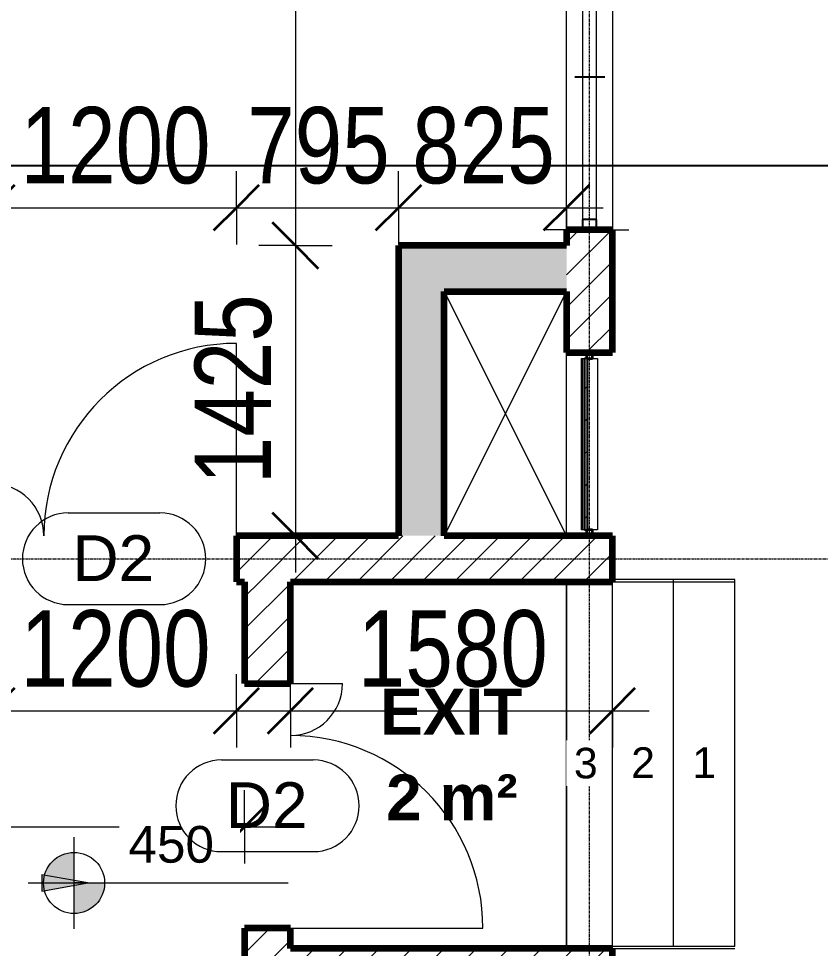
# Model space of a CAD drawing. Header units: millimetres. Extents: x -35190 to 411743, y -233114 to 23872.
# Drawn here: x 38535 to 42470, y -2015 to 2548 of the extents above; entities that cross this region are included whole.
import ezdxf

# ---------------------------------------------------------------- set-up
doc = ezdxf.new("R2010")
doc.units = ezdxf.units.MM
doc.linetypes.add('Grid Line', pattern=[22.225, 12.7, -3.175, 3.175, -3.175])
doc.linetypes.add('Overhead', pattern=[3.96875, 2.38125, -1.5875])
for name, color, linetype, lineweight in [('A-ANNO-DIMS', 211, 'Continuous', 9), ('A-ANNO-DIMS-75', 211, 'Continuous', 9), ('A-AREA', 32, 'Continuous', 18), ('A-AREA-IDEN', 2, 'Continuous', 9), ('A-DETL-THIN', 151, 'Continuous', 18), ('A-DOOR', 31, 'Continuous', 18), ('A-DOOR-IDEN', 31, 'Continuous', 9), ('A-FLOR', 192, 'Continuous', 18), ('A-GLAZ', 151, 'Continuous', 18), ('A-GLAZ-CURT', 52, 'Continuous', 18), ('A-GLAZ-CWMG', 51, 'Continuous', 18), ('A-WALL', 113, 'Continuous', 18), ('A-WALL-PATT', 111, 'Continuous', 18), ('G-ANNO-DIMS', 111, 'Continuous', 9), ('G-ANNO-TEXT', 231, 'Continuous', 9), ('S-GRID', 1, 'Continuous', 9), ('S-STRS', 31, 'Continuous', 18), ('S-STRS-ANNO', 31, 'Continuous', 18)]:
    doc.layers.add(name, color=color, linetype=linetype, lineweight=lineweight)
doc.styles.add('Arial_1', font='arial.ttf', dxfattribs={"height": 150})
doc.styles.add('Arial_10', font='arial.ttf', dxfattribs={"height": 225})
doc.styles.add('Arial_3', font='arial.ttf', dxfattribs={"width": 0.8, "height": 375})
doc.styles.add('Arial_9', font='arial.ttf', dxfattribs={"height": 180})
doc.styles.add('Arial_B', font='arialbd.ttf', dxfattribs={"height": 225})
doc.dimstyles.new('main_4_5mm', dxfattribs={"dimscale": 304.8, "dimtxt": 382.597275, "dimasz": 0.738189, "dimexe": 0.590551, "dimexo": 0.0625, "dimgap": 0.024606, "dimtad": 1, "dimdec": 0, "dimzin": 0, "dimdsep": 46, "dimtxsty": 'Arial_3', "dimblk1": 'OBLIQUE', "dimblk2": 'OBLIQUE', "dimsah": 1, "dimcen": 0.09, "dimdle": 0.590551, "dimazin": 0, "dimtfac": 1, "dimtdec": 4, "dimtix": 1, "dimtmove": 0, "dimatfit": 3, "dimfxl": 0.590551, "dimfxlon": 1, "dimtvp": 1, "dimtolj": 1, "dimtzin": 0, "dimarcsym": 2})
doc.dimstyles.new('main_4_5mm_2', dxfattribs={"dimscale": 304.8, "dimtxt": 382.597275, "dimasz": 0.738189, "dimexe": 0.590551, "dimexo": 0.0625, "dimgap": 0.024606, "dimtad": 1, "dimdec": 0, "dimzin": 0, "dimdsep": 46, "dimtxsty": 'Arial_3', "dimblk1": 'OBLIQUE', "dimblk2": 'OBLIQUE', "dimsah": 1, "dimcen": 0.09, "dimdle": 0.590551, "dimazin": 0, "dimtfac": 1, "dimtdec": 4, "dimtix": 1, "dimtmove": 0, "dimatfit": 3, "dimfxl": 0.590551, "dimfxlon": 1, "dimtvp": 1, "dimtolj": 1, "dimtzin": 0, "dimarcsym": 2})
pattern_1 = [(45, (0, 0), (-79.5495, 79.5495), [])]

# ---------------------------------------------------------------- blocks, each defined once
blk = doc.blocks.new('Sliding - 2L - SL1_5 X 1_8-424779-GROUND FLOOR')
at = {"layer": 'A-GLAZ'}
for p, q in [((-423.8, 112.5), (-423.8, 212.5)), ((1076.2, 112.5), (1076.2, 212.5)), ((1026.2, 35), (-373.8, 35)), ((-373.8, -35), (1026.2, -35)), ((-423.8, -112.5), (-423.8, -192.5)), ((1076.2, -112.5), (1076.2, -212.5))]:
    blk.add_line(p, q, dxfattribs=at)
at = {"layer": 'A-GLAZ', "lineweight": 25}
for p, q in [((326.2, -75), (326.2, 72.5)), ((-373.8, 35), (-423.8, 35)), ((-373.8, -35), (-373.8, 35)), ((1076.2, 35), (1026.2, 35)), ((1026.2, -35), (1026.2, 35)), ((-423.8, -35), (-373.8, -35)), ((1026.2, -35), (1076.2, -35))]:
    blk.add_line(p, q, dxfattribs=at)
blk = doc.blocks.new('Double - Offset 1 - 1200 x 2100mm Sgl Swing-501791-GROUND FLOOR')
at = {"layer": 'A-DOOR'}
for p, q in [((834, 112.5), (834, 1057)), ((-366, 112.5), (-366, 368))]:
    blk.add_line(p, q, dxfattribs=at)
for centre, radius, start, end in [((834, 112.5), 944.5, 90, 180), ((-366, 112.5), 255.5, 360, 90)]:
    blk.add_arc(centre, radius, start, end, dxfattribs=at)
blk = doc.blocks.new('grill panel - grill panel-V31-GROUND FLOOR')
at = {"layer": 'A-GLAZ-CURT'}
for p, q in [((-420, -32.3), (-420, -24.6)), ((-420, -39.4), (-420, -32.3)), ((420, -32.3), (-420, -32.3)), ((420, -39.4), (-420, -39.4)), ((420, -24.6), (420, -32.3)), ((420, -32.3), (420, -39.4))]:
    blk.add_line(p, q, dxfattribs=at)
blk = doc.blocks.new('grill panel - grill panel-V35-GROUND FLOOR')
at = {"layer": 'A-GLAZ-CURT'}
h = blk.add_hatch(dxfattribs=at)
h.set_pattern_fill('FP_25', color=256, style=0, pattern_type=2)
h.set_pattern_definition([(135, (459.68, -41336.4), (-79.5495, -79.5495), [])])
h.paths.add_polyline_path([(420, -10.4), (-420, -10.4), (-420, -24.6), (420, -24.6)])
for p, q in [((-420, 15), (-420, 39.4)), ((-420, 39.4), (420, 39.4)), ((420, 39.4), (420, 15))]:
    blk.add_line(p, q, dxfattribs=at)
at = {"layer": 'A-GLAZ-CURT', "lineweight": 25}
for p, q in [((-420, -10.4), (-420, -24.6)), ((420, -10.4), (-420, -10.4)), ((-420, -24.6), (420, -24.6)), ((420, -24.6), (420, -10.4))]:
    blk.add_line(p, q, dxfattribs=at)
blk = doc.blocks.new('Rectangular Mullion - 30mm Square-V36-GROUND FLOOR')
at = {"layer": 'A-GLAZ-CWMG', "lineweight": 35}
for p, q in [((-30, 15), (0, 15)), ((-30, -15), (-30, 15)), ((0, 15), (0, -15)), ((0, -15), (-30, -15))]:
    blk.add_line(p, q, dxfattribs=at)
blk = doc.blocks.new('Rectangular Mullion - 30mm Square-V37-GROUND FLOOR')
at = {"layer": 'A-GLAZ-CWMG', "lineweight": 35}
for p, q in [((0, 15), (-30, 15)), ((-30, 15), (-30, -15)), ((0, -15), (0, 15)), ((-30, -15), (0, -15))]:
    blk.add_line(p, q, dxfattribs=at)
blk = doc.blocks.new('DIMBLOCK27-GROUND FLOOR')
at = {"layer": 'A-ANNO-DIMS-75', "transparency": 16777216}
for p, q in [((39893.3, 14289.7), (39893.3, 1434.7)), ((39893.3, 14109.7), (39713.3, 14109.7)), ((39893.3, 14109.7), (40073.3, 14109.7)), ((39893.3, 1434.7), (39713.3, 1434.7)), ((39893.3, 1434.7), (40073.3, 1434.7))]:
    blk.add_line(p, q, dxfattribs=at)
at = {"layer": 'A-ANNO-DIMS-75', "lineweight": 35, "transparency": 16777216}
for p, q in [((39893.3, 14109.7), (39780.8, 14222.2)), ((39893.3, 14109.7), (40005.8, 13997.2)), ((39893.3, 1434.7), (39780.8, 1547.2)), ((39893.3, 1434.7), (40005.8, 1322.2))]:
    blk.add_line(p, q, dxfattribs=at)
at = {"layer": 'A-ANNO-DIMS-75', "color": 0, "transparency": 16777216, "insert": (39398.9, 7198.3), "char_height": 375, "width": 1377.35, "attachment_point": 1, "rotation": 90, "line_spacing_factor": 0.941778, "style": 'Arial_3'}
blk.add_mtext('12675', dxfattribs=at)
blk = doc.blocks.new('_Oblique')
at = {"color": 0, "linetype": 'ByBlock', "lineweight": -2}
blk.add_line((-0.5, -0.5), (0.5, 0.5), dxfattribs=at)
blk = doc.blocks.new('DIMBLOCK28-GROUND FLOOR')
at = {"layer": 'A-ANNO-DIMS-75', "lineweight": 35, "transparency": 16777216}
for p, q in [((39893.3, 1434.7), (39780.8, 1547.2)), ((39893.3, 1434.7), (40005.8, 1322.2)), ((39893.3, 9.7), (39780.8, 122.2)), ((39893.3, 9.7), (40005.8, -102.8))]:
    blk.add_line(p, q, dxfattribs=at)
at = {"layer": 'A-ANNO-DIMS-75', "transparency": 16777216}
for p, q in [((39893.3, 1434.7), (39713.3, 1434.7)), ((39893.3, 1434.7), (39893.3, -170.3)), ((39893.3, 1434.7), (40073.3, 1434.7)), ((39893.3, 9.7), (39713.3, 9.7)), ((39893.3, 9.7), (40073.3, 9.7))]:
    blk.add_line(p, q, dxfattribs=at)
at = {"layer": 'A-ANNO-DIMS-75', "color": 0, "transparency": 16777216, "insert": (39398.9, 263.1), "char_height": 375, "width": 1101.88, "attachment_point": 1, "rotation": 90, "line_spacing_factor": 0.941778, "style": 'Arial_3'}
blk.add_mtext('1425', dxfattribs=at)
blk = doc.blocks.new('DIMBLOCK109-GROUND FLOOR')
at = {"layer": 'A-ANNO-DIMS-75', "transparency": 16777216}
for p, q in [((38403.9, -849.5), (38403.9, -669.5)), ((39603.9, -849.5), (39603.9, -669.5)), ((38403.9, -849.5), (39783.9, -849.5)), ((38403.9, -849.5), (38403.9, -1029.5)), ((39603.9, -849.5), (39603.9, -1029.5))]:
    blk.add_line(p, q, dxfattribs=at)
at = {"layer": 'A-ANNO-DIMS-75', "lineweight": 35, "transparency": 16777216}
for p, q in [((38403.9, -849.5), (38516.4, -737)), ((39603.9, -849.5), (39716.4, -737)), ((38403.9, -849.5), (38291.4, -962)), ((39603.9, -849.5), (39491.4, -962))]:
    blk.add_line(p, q, dxfattribs=at)
at = {"layer": 'A-ANNO-DIMS-75', "color": 0, "transparency": 16777216, "insert": (38544.8, -355.2), "char_height": 375, "width": 1101.88, "attachment_point": 1, "line_spacing_factor": 0.941778, "style": 'Arial_3'}
blk.add_mtext('1200', dxfattribs=at)
blk = doc.blocks.new('DIMBLOCK154-GROUND FLOOR')
at = {"layer": 'A-ANNO-DIMS-75', "transparency": 16777216}
for p, q in [((38403.9, 1620.3), (38403.9, 1800.3)), ((39603.9, 1620.3), (39603.9, 1800.3)), ((38403.9, 1620.3), (39603.9, 1620.3)), ((38403.9, 1620.3), (38403.9, 1440.3)), ((39603.9, 1620.3), (39603.9, 1440.3))]:
    blk.add_line(p, q, dxfattribs=at)
at = {"layer": 'A-ANNO-DIMS-75', "lineweight": 35, "transparency": 16777216}
for p, q in [((38403.9, 1620.3), (38516.4, 1732.8)), ((39603.9, 1620.3), (39716.4, 1732.8)), ((38403.9, 1620.3), (38291.4, 1507.8)), ((39603.9, 1620.3), (39491.4, 1507.8))]:
    blk.add_line(p, q, dxfattribs=at)
at = {"layer": 'A-ANNO-DIMS-75', "color": 0, "transparency": 16777216, "insert": (38544.8, 2114.6), "char_height": 375, "width": 1101.88, "attachment_point": 1, "line_spacing_factor": 0.941778, "style": 'Arial_3'}
blk.add_mtext('1200', dxfattribs=at)
blk = doc.blocks.new('DIMBLOCK155-GROUND FLOOR')
at = {"layer": 'A-ANNO-DIMS-75', "transparency": 16777216}
for p, q in [((39603.9, 1620.3), (39603.9, 1800.3)), ((40398.9, 1620.3), (40398.9, 1800.3)), ((39603.9, 1620.3), (40398.9, 1620.3)), ((39603.9, 1620.3), (39603.9, 1440.3)), ((40398.9, 1620.3), (40398.9, 1440.3))]:
    blk.add_line(p, q, dxfattribs=at)
at = {"layer": 'A-ANNO-DIMS-75', "lineweight": 35, "transparency": 16777216}
for p, q in [((39603.9, 1620.3), (39716.4, 1732.8)), ((40398.9, 1620.3), (40511.4, 1732.8)), ((39603.9, 1620.3), (39491.4, 1507.8)), ((40398.9, 1620.3), (40286.4, 1507.8))]:
    blk.add_line(p, q, dxfattribs=at)
at = {"layer": 'A-ANNO-DIMS-75', "color": 0, "transparency": 16777216, "insert": (39657.1, 2114.6), "char_height": 375, "width": 826.41, "attachment_point": 1, "line_spacing_factor": 0.941778, "style": 'Arial_3'}
blk.add_mtext('795', dxfattribs=at)
blk = doc.blocks.new('DIMBLOCK156-GROUND FLOOR')
at = {"layer": 'A-ANNO-DIMS-75', "transparency": 16777216}
for p, q in [((40398.9, 1620.3), (40398.9, 1800.3)), ((41223.9, 1620.3), (41223.9, 1800.3)), ((40398.9, 1620.3), (41403.9, 1620.3)), ((40398.9, 1620.3), (40398.9, 1440.3)), ((41223.9, 1620.3), (41223.9, 1440.3))]:
    blk.add_line(p, q, dxfattribs=at)
at = {"layer": 'A-ANNO-DIMS-75', "lineweight": 35, "transparency": 16777216}
for p, q in [((40398.9, 1620.3), (40511.4, 1732.8)), ((41223.9, 1620.3), (41336.4, 1732.8)), ((40398.9, 1620.3), (40286.4, 1507.8)), ((41223.9, 1620.3), (41111.4, 1507.8))]:
    blk.add_line(p, q, dxfattribs=at)
at = {"layer": 'A-ANNO-DIMS-75', "color": 0, "transparency": 16777216, "insert": (40467.1, 2114.6), "char_height": 375, "width": 826.41, "attachment_point": 1, "line_spacing_factor": 0.941778, "style": 'Arial_3'}
blk.add_mtext('825', dxfattribs=at)
blk = doc.blocks.new('DIMBLOCK476-GROUND FLOOR')
at = {"layer": 'A-ANNO-DIMS-75', "transparency": 16777216}
for p, q in [((-9021.1, -1419), (-9021.1, -1239)), ((39643.9, -1419), (39643.9, -1239)), ((-9201.1, -1419), (39823.9, -1419)), ((-9021.1, -1419), (-9021.1, -1599)), ((39643.9, -1419), (39643.9, -1599))]:
    blk.add_line(p, q, dxfattribs=at)
at = {"layer": 'A-ANNO-DIMS-75', "lineweight": 35, "transparency": 16777216}
for p, q in [((-9021.1, -1419), (-8908.6, -1306.5)), ((39643.9, -1419), (39756.4, -1306.5)), ((-9021.1, -1419), (-9133.6, -1531.5)), ((39643.9, -1419), (39531.4, -1531.5))]:
    blk.add_line(p, q, dxfattribs=at)
at = {"layer": 'A-ANNO-DIMS-75', "color": 0, "transparency": 16777216, "insert": (14737.5, -924.7), "char_height": 375, "width": 1377.35, "attachment_point": 1, "line_spacing_factor": 0.941778, "style": 'Arial_3'}
blk.add_mtext('48665', dxfattribs=at)
blk = doc.blocks.new('Spot Elevations - M_Spot Elevation - Target Filled-23738-GROUND FLOOR')
at = {"layer": 'G-ANNO-DIMS'}
h = blk.add_hatch(color=256, dxfattribs=at)
edge = h.paths.add_edge_path()
edge.add_line((0, 0), (-2, 0))
edge.add_arc((0, 0), 2, 90, 180, ccw=False)
edge.add_line((0, 2), (0, 0))
h = blk.add_hatch(color=256, dxfattribs=at)
edge = h.paths.add_edge_path()
edge.add_line((0, 0), (2, 0))
edge.add_arc((0, 0), 2, 270, 360, ccw=False)
edge.add_line((0, -2), (0, 0))
for p, q in [((0, -3), (0, 3)), ((-3, 0), (14, 0))]:
    blk.add_line(p, q, dxfattribs=at)
blk.add_circle((0, 0), 2, dxfattribs=at)
blk = doc.blocks.new('DIMBLOCK511-GROUND FLOOR')
at = {"layer": 'A-ANNO-DIMS-75', "transparency": 16777216}
for p, q in [((39868.9, -849.5), (39868.9, -669.5)), ((41448.9, -849.5), (41448.9, -669.5)), ((39688.9, -849.5), (41628.9, -849.5)), ((39868.9, -849.5), (39868.9, -1029.5)), ((41448.9, -849.5), (41448.9, -1029.5))]:
    blk.add_line(p, q, dxfattribs=at)
at = {"layer": 'A-ANNO-DIMS-75', "lineweight": 35, "transparency": 16777216}
for p, q in [((39868.9, -849.5), (39981.4, -737)), ((41448.9, -849.5), (41561.4, -737)), ((39868.9, -849.5), (39756.4, -962)), ((41448.9, -849.5), (41336.4, -962))]:
    blk.add_line(p, q, dxfattribs=at)
at = {"layer": 'A-ANNO-DIMS-75', "color": 0, "transparency": 16777216, "insert": (40199.8, -355.2), "char_height": 375, "width": 1101.88, "attachment_point": 1, "line_spacing_factor": 0.941778, "style": 'Arial_3'}
blk.add_mtext('1580', dxfattribs=at)
blk = doc.blocks.new('M_Door Tag - M_Door Tag-1233-GROUND FLOOR')
at = {"layer": 'A-DOOR-IDEN'}
for p, q in [((-3, 3), (3, 3)), ((-3, -3), (3, -3))]:
    blk.add_line(p, q, dxfattribs=at)
for centre, start, end in [((-3, 0), 90, 270), ((3, 0), 270, 90)]:
    blk.add_arc(centre, 3, start, end, dxfattribs=at)

msp = doc.modelspace()

# ---------------------------------------------------------------- hatches: boundary and pattern name
at = {"layer": 'A-WALL-PATT'}
h = msp.add_hatch(dxfattribs=at)
h.set_pattern_fill('FP_1', color=256, style=0, pattern_type=2)
h.set_pattern_definition(pattern_1)
h.paths.add_polyline_path([(41448.9, -8640.3), (41448.9, -2015.3), (41223.9, -2015.3), (41223.9, -8640.3)])
h.paths.add_polyline_path([(41223.9, -215.3), (41448.9, -215.3), (41448.9, 9.7), (41223.9, 9.7)])
h.paths.add_polyline_path([(41223.9, 909.7), (41448.9, 909.7), (41448.9, 1511.7), (41223.9, 1511.7), (41223.9, 1209.7)])
h.paths.add_polyline_path([(41223.9, 3011.7), (41448.9, 3011.7), (41448.9, 3911.7), (41223.9, 3911.7)])
h.paths.add_polyline_path([(41448.9, 6011.7), (41448.9, 7711.7), (41223.9, 7711.7), (41223.9, 6011.7)])
h.paths.add_polyline_path([(41223.9, 9811.7), (41448.9, 9811.7), (41448.9, 10630.7), (41223.9, 10630.7)])
h.paths.add_polyline_path([(41223.9, 12730.7), (41448.9, 12730.7), (41448.9, 14334.7), (41223.9, 14334.7), (41223.9, 14109.7)])
for points in [[(40623.9, 9.7), (40623.9, 1434.7), (40398.9, 1434.7), (40398.9, 9.7)], [(41223.9, 1209.7), (41223.9, 1434.7), (40623.9, 1434.7), (40623.9, 1209.7), (40892.6, 1209.7)]]:
    msp.add_hatch(color=1, dxfattribs=at).paths.add_polyline_path(points)
h = msp.add_hatch(dxfattribs=at)
h.set_pattern_fill('FP_1', color=256, style=0, pattern_type=2)
h.set_pattern_definition(pattern_1)
h.paths.add_polyline_path([(24923.9, -215.3), (24923.9, 9.7), (23573.9, 9.7), (23573.9, -215.3)])
h.paths.add_polyline_path([(22373.9, -215.3), (22373.9, 9.7), (22273.9, 9.7), (22273.9, -215.3)])
h.paths.add_polyline_path([(26723.9, -215.3), (29673.9, -215.3), (29673.9, 9.7), (26723.9, 9.7)])
h.paths.add_polyline_path([(30873.9, -215.3), (31523.9, -215.3), (31523.9, 9.7), (30873.9, 9.7)])
h.paths.add_polyline_path([(32723.9, -215.3), (34103.9, -215.3), (34103.9, 9.7), (32723.9, 9.7)])
h.paths.add_polyline_path([(37973.1, -215.3), (38403.9, -215.3), (38403.9, 9.7), (35903.9, 9.7), (35903.9, -215.3), (37000, -215.3)])
h.paths.add_polyline_path([(39603.9, -215.3), (41223.9, -215.3), (41223.9, 9.7), (39603.9, 9.7)])
h = msp.add_hatch(dxfattribs=at)
h.set_pattern_fill('FP_1', color=256, style=0, pattern_type=2)
h.set_pattern_definition(pattern_1)
h.paths.add_polyline_path([(39643.9, -2015.3), (39868.9, -2015.3), (39868.9, -1915.3), (39643.9, -1915.3)])
h.paths.add_polyline_path([(39643.9, -715.3), (39868.9, -715.3), (39868.9, -215.3), (39643.9, -215.3), (39643.9, -440.2)])
h = msp.add_hatch(dxfattribs=at)
h.set_pattern_fill('FP_1', color=256, style=0, pattern_type=2)
h.set_pattern_definition(pattern_1)
h.paths.add_polyline_path([(22273.9, -2240.3), (22373.9, -2240.3), (22373.9, -2015.3), (22273.9, -2015.3)])
h.paths.add_polyline_path([(25322.2, -2240.3), (25898.9, -2240.3), (25898.9, -2015.3), (23573.9, -2015.3), (23573.9, -2240.3)])
h.paths.add_polyline_path([(29673.9, -2240.3), (29673.9, -2015.3), (27698.9, -2015.3), (27698.9, -2240.3), (29214.8, -2240.3)])
h.paths.add_polyline_path([(32543.9, -2240.3), (32543.9, -2015.3), (30873.9, -2015.3), (30873.9, -2240.3), (31423.9, -2240.3)])
h.paths.add_polyline_path([(34343.9, -2240.3), (34911.4, -2240.3), (34911.4, -2015.3), (34343.9, -2015.3)])
h.paths.add_polyline_path([(36111.4, -2240.3), (36436.4, -2240.3), (36436.4, -2015.3), (36111.4, -2015.3)])
h.paths.add_polyline_path([(40892.6, -2240.3), (41223.9, -2240.3), (41223.9, -2015.3), (39643.9, -2015.3), (39643.9, -2240.3)])
at = {"layer": 'G-ANNO-DIMS'}
msp.add_hatch(color=256, dxfattribs=at).paths.add_polyline_path([(38874.6, -1694.2), (38649.6, -1654.5), (38649.6, -1733.9)])

# ---------------------------------------------------------------- linework, layer by layer
msp.add_line((-29362.6, 1827.7), (58473.6, 1827.7))
at = {"layer": 'A-AREA'}
msp.add_line((41223.9, -215.3), (41223.9, -2015.3), dxfattribs=at)
at = {"layer": 'A-DETL-THIN'}
for p, q in [((41223.9, 1209.7), (40623.9, 9.7)), ((40623.9, 1209.7), (41223.9, 9.7)), ((41448.9, -2015.3), (41448.9, -102.8)), ((41223.9, -215.3), (42048.9, -215.3)), ((41448.9, -2015.3), (42048.9, -2015.3))]:
    msp.add_line(p, q, dxfattribs=at)
at = {"layer": 'A-FLOR'}
for p, q in [((41223.9, 9.7), (41223.9, 909.7)), ((41223.9, -2015.3), (41223.9, -215.3))]:
    msp.add_line(p, q, dxfattribs=at)
at = {"layer": 'A-WALL'}
for p, q in [((41223.9, 1511.7), (41223.9, 3011.7)), ((41448.9, 3011.7), (41448.9, 1511.7))]:
    msp.add_line(p, q, dxfattribs=at)
at = {"layer": 'A-WALL', "lineweight": 140}
for p, q in [((41223.9, 1511.7), (41223.9, 1434.7)), ((41448.9, 1511.7), (41223.9, 1511.7)), ((41448.9, 909.7), (41448.9, 1511.7)), ((40398.9, 1434.7), (40398.9, 9.7)), ((41223.9, 1434.7), (40398.9, 1434.7)), ((40623.9, 9.7), (40623.9, 1209.7)), ((40623.9, 1209.7), (41223.9, 1209.7)), ((41223.9, 1209.7), (41223.9, 909.7)), ((41223.9, 909.7), (41448.9, 909.7)), ((40398.9, 9.7), (39603.9, 9.7)), ((39603.9, 9.7), (39603.9, -215.3)), ((41448.9, 9.7), (40623.9, 9.7)), ((41448.9, -215.3), (41448.9, 9.7)), ((39603.9, -215.3), (39643.9, -215.3)), ((39643.9, -215.3), (39643.9, -715.3)), ((39868.9, -215.3), (41448.9, -215.3)), ((39868.9, -715.3), (39868.9, -215.3)), ((39643.9, -715.3), (39868.9, -715.3)), ((39868.9, -1915.3), (39643.9, -1915.3)), ((39643.9, -1915.3), (39643.9, -2240.3)), ((39868.9, -2015.3), (39868.9, -1915.3)), ((41448.9, -2015.3), (39868.9, -2015.3)), ((41448.9, -8640.3), (41448.9, -2015.3))]:
    msp.add_line(p, q, dxfattribs=at)
at = {"layer": 'G-ANNO-DIMS'}
for p, q in [((38874.6, -1694.2), (38649.6, -1654.5)), ((38649.6, -1654.5), (38649.6, -1733.9)), ((38649.6, -1733.9), (38874.6, -1694.2)), ((38874.6, -1694.2), (38807.4, -1694.2))]:
    msp.add_line(p, q, dxfattribs=at)
at = {"layer": 'S-GRID', "linetype": 'Grid Line'}
for p, q in [((41336.4, -23401.6), (41336.4, 18871.1)), ((-16035.3, -102.8), (47071.4, -102.8))]:
    msp.add_line(p, q, dxfattribs=at)
at = {"layer": 'S-STRS'}
for p, q in [((41748.9, -205.2), (41448.9, -205.2)), ((41448.9, -2005.2), (41448.9, -215.3)), ((42048.9, -205.2), (41748.9, -205.2)), ((41748.9, -2005.2), (41748.9, -205.2)), ((42048.9, -2005.2), (42048.9, -205.2)), ((41748.9, -2005.2), (41448.9, -2005.2)), ((42048.9, -2005.2), (41748.9, -2005.2))]:
    msp.add_line(p, q, dxfattribs=at)
at = {"layer": 'S-STRS', "linetype": 'Overhead'}
for p, q in [((41748.9, -2005.2), (41748.9, -205.2)), ((42048.9, -2005.2), (42048.9, -205.2))]:
    msp.add_line(p, q, dxfattribs=at)

# ---------------------------------------------------------------- block references
at = {"layer": 'A-DOOR'}
msp.add_blockref('Double - Offset 1 - 1200 x 2100mm Sgl Swing-501791-GROUND FLOOR', (38769.9, -102.8), dxfattribs=at)
at = {"layer": 'A-DOOR', "rotation": 269.9999999999999}
msp.add_blockref('Double - Offset 1 - 1200 x 2100mm Sgl Swing-501791-GROUND FLOOR', (39756.4, -1081.3), dxfattribs=at)
at = {"layer": 'A-DOOR-IDEN', "xscale": 74.99999999999996, "yscale": 74.99999999999996, "zscale": 74.99999999999996}
msp.add_blockref('M_Door Tag - M_Door Tag-1233-GROUND FLOOR', (39003.9, -102.8), dxfattribs=at)
at = {"layer": 'A-GLAZ', "rotation": 89.99999999999999}
msp.add_blockref('Sliding - 2L - SL1_5 X 1_8-424779-GROUND FLOOR', (41336.4, 1935.5), dxfattribs=at)
at = {"layer": 'A-GLAZ-CURT', "rotation": 270}
for name in ['grill panel - grill panel-V31-GROUND FLOOR', 'grill panel - grill panel-V35-GROUND FLOOR']:
    msp.add_blockref(name, (41336.4, 459.7), dxfattribs=at)
at = {"layer": 'A-GLAZ-CWMG', "rotation": 90}
msp.add_blockref('Rectangular Mullion - 30mm Square-V37-GROUND FLOOR', (41336.4, 909.7), dxfattribs=at)
at = {"layer": 'A-GLAZ-CWMG', "extrusion": (0, 0, -1), "rotation": 270}
msp.add_blockref('Rectangular Mullion - 30mm Square-V36-GROUND FLOOR', (-41336.4, 9.7), dxfattribs=at)
at = {"layer": 'G-ANNO-DIMS', "xscale": 74.99999999999996, "yscale": 74.99999999999996, "zscale": 74.99999999999996}
msp.add_blockref('Spot Elevations - M_Spot Elevation - Target Filled-23738-GROUND FLOOR', (38807.4, -1694.2), dxfattribs=at)

# ---------------------------------------------------------------- texts
at = {"layer": 'A-AREA-IDEN', "char_height": 225, "attachment_point": 1, "style": 'Arial_B'}
for s, insert, width in [('EXIT', (40308.8, -740.7), 865.822), ('2 m²', (40338.4, -1161.6), 793.671)]:
    msp.add_mtext(s, dxfattribs=dict(at, insert=insert, width=width))
at = {"layer": 'A-DOOR-IDEN', "insert": (38798.9, 12.6), "char_height": 225, "width": 493.038, "attachment_point": 1, "style": 'Arial_10'}
msp.add_mtext('D2', dxfattribs=at)
at = {"layer": 'S-STRS-ANNO', "char_height": 150, "width": 138.441, "attachment_point": 1, "line_spacing_factor": 0.941778, "style": 'Arial_1'}
for s, insert in [('2', (41541.2, -1028.2)), ('1', (41841.2, -1028.2))]:
    msp.add_mtext(s, dxfattribs=dict(at, insert=insert))

# ---------------------------------------------------------------- dimensions: what is measured, and where the dimension line sits
at = {"layer": 'A-ANNO-DIMS'}
for base, p1, p2, override, picture, middle in [((39893.3, 1434.7), (40073.3, 14109.7), (40073.3, 1434.7), {"dimpost": '<>', "dimfxl": 12675}, 'DIMBLOCK27-GROUND FLOOR', (39694.3, 7772.2)), ((39893.3, 9.7), (40073.3, 1434.7), (40073.3, 9.7), {"dimpost": '<>', "dimfxl": 1425}, 'DIMBLOCK28-GROUND FLOOR', (39694.3, 722.2))]:
    dim = msp.add_linear_dim(base=base, p1=p1, p2=p2, angle=90, dimstyle='main_4_5mm', override=override, dxfattribs=at)
    dim.commit()
    dim.dimension.update_dxf_attribs({"geometry": picture, "text_midpoint": middle})
for base, p1, p2, dimstyle, override, picture, middle in [((39603.9, 1620.3), (38403.9, 1440.3), (39603.9, 1440.3), 'main_4_5mm', {"dimpost": '<>', "dimfxl": 1200}, 'DIMBLOCK154-GROUND FLOOR', (39003.9, 1819.3)), ((40398.9, 1620.3), (39603.9, 1440.3), (40398.9, 1440.3), 'main_4_5mm', {"dimpost": '<>', "dimfxl": 795}, 'DIMBLOCK155-GROUND FLOOR', (40001.4, 1819.3)), ((41223.9, 1620.3), (40398.9, 1440.3), (41223.9, 1800.3), 'main_4_5mm', {"dimpost": '<>', "dimfxl": 900.124991}, 'DIMBLOCK156-GROUND FLOOR', (40811.4, 1819.3)), ((39603.9, -849.5), (38403.9, -669.5), (39603.9, -669.5), 'main_4_5mm', {"dimpost": '<>', "dimfxl": 1200}, 'DIMBLOCK109-GROUND FLOOR', (39003.9, -650.6)), ((39643.9, -1419), (-9021.1, -1239), (39643.9, -1239), 'main_4_5mm_2', {"dimpost": '<>', "dimfxl": 48665}, 'DIMBLOCK476-GROUND FLOOR', (15311.4, -1220.1))]:
    dim = msp.add_linear_dim(base=base, p1=p1, p2=p2, dimstyle=dimstyle, override=override, dxfattribs=at)
    dim.commit()
    dim.dimension.update_dxf_attribs({"geometry": picture, "text_midpoint": middle})

# ---------------------------------------------------------------- next in the draw order: texts
at = {"layer": 'G-ANNO-DIMS', "insert": (39074.3, -1414.5), "char_height": 180, "width": 502.45, "attachment_point": 1, "line_spacing_factor": 0.941778, "style": 'Arial_9', "bg_fill": 3, "box_fill_scale": 1.25, "bg_fill_color": 256, "bg_fill_true_color": 13158600, "bg_fill_transparency": 0}
msp.add_mtext('450', dxfattribs=at)
at = {"layer": 'G-ANNO-TEXT', "color": 7, "insert": (41260.2, -1030.8), "char_height": 150, "width": 144.304, "attachment_point": 1, "style": 'Arial_1', "bg_fill": 3, "box_fill_scale": 1.25, "bg_fill_color": 256, "bg_fill_true_color": 13158600, "bg_fill_transparency": 0}
msp.add_mtext('3', dxfattribs=at)

# ---------------------------------------------------------------- next in the draw order: block references
at = {"layer": 'A-DOOR-IDEN', "xscale": 74.99999999999996, "yscale": 74.99999999999996, "zscale": 74.99999999999996}
msp.add_blockref('M_Door Tag - M_Door Tag-1233-GROUND FLOOR', (39756.4, -1315.3), dxfattribs=at)

# ---------------------------------------------------------------- next in the draw order: texts
at = {"layer": 'A-DOOR-IDEN', "insert": (39551.4, -1199.9), "char_height": 225, "width": 493.038, "attachment_point": 1, "style": 'Arial_10'}
msp.add_mtext('D2', dxfattribs=at)

# ---------------------------------------------------------------- next in the draw order: dimensions: what is measured, and where the dimension line sits
at = {"layer": 'A-ANNO-DIMS'}
dim = msp.add_linear_dim(base=(41448.9, -849.5), p1=(39868.9, -669.5), p2=(41448.9, -669.5), dimstyle='main_4_5mm_2', override={"dimpost": '<>', "dimfxl": 1580}, dxfattribs=at)
dim.commit()
dim.dimension.update_dxf_attribs({"geometry": 'DIMBLOCK511-GROUND FLOOR', "text_midpoint": (40658.9, -650.6)})

doc.saveas('drawing.dxf')
